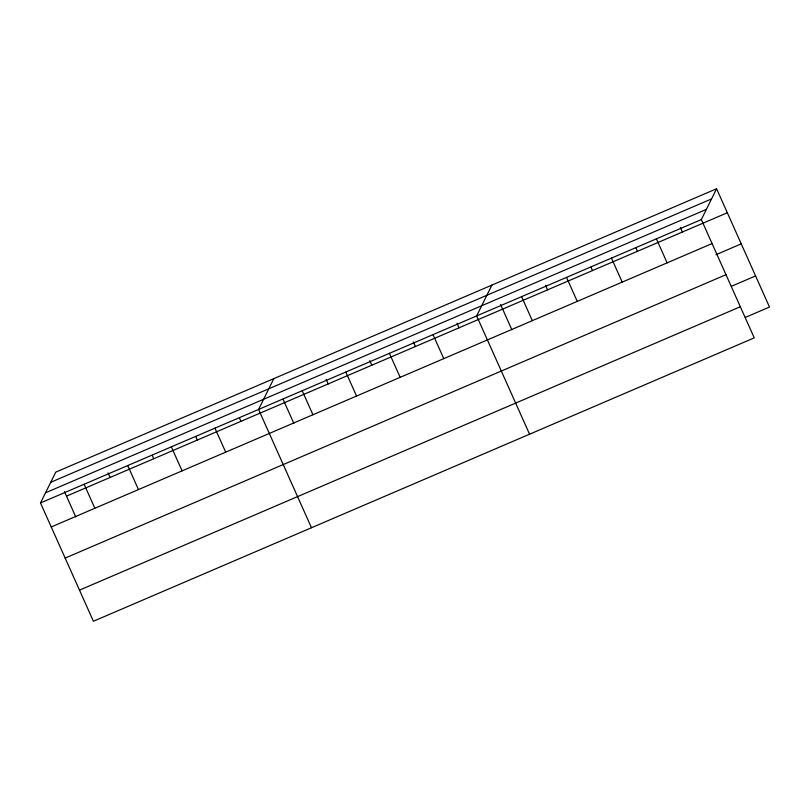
<?xml version="1.0" encoding="UTF-8"?>
<svg xmlns="http://www.w3.org/2000/svg" width="810" height="810" viewBox="0 0 810 810"><rect width="100%" height="100%" fill="white"/><g stroke="black" fill="none" stroke-linecap="round" stroke-linejoin="round"><path stroke-width="1.21" d="M716.587 188.75L701.338 219.571L754.252 337.861L93.413 621.25L40.5 502.959L55.748 472.139L716.587 188.75L769.5 307.041L745.301 317.419M273.831 378.624L258.572 409.445L311.485 527.735M491.903 285.1L476.655 315.92L529.568 434.211M50.716 482.315L711.555 198.916M45.532 492.794L706.371 209.395M40.5 502.959L701.338 219.571M66.491 496.155L727.329 212.757M51.243 526.976L712.071 243.577M715.898 254.745L741.241 243.871M65.154 558.08L725.993 274.691M731.389 286.305L755.578 275.926M79.501 590.136L740.33 306.747M680.339 227.458L682.395 232.035M656.394 238.839L667.136 262.855M635.921 247.87L637.45 251.302M611.459 258.106L622.202 282.123M590.986 267.138L592.515 270.57M566.524 277.384L577.267 301.391M545.535 285.272L547.58 289.848M521.589 296.652L532.332 320.659M500.6 304.54L511.92 329.852M456.982 323.241L459.027 327.817M433.036 334.621L443.779 358.638M413.363 341.952L415.408 346.518M389.418 353.332L400.16 377.339M369.755 360.652L371.8 365.229M345.809 372.033L356.542 396.05M326.136 379.353L328.182 383.93M302.191 390.734L312.933 414.75M283.034 399.198L293.848 423.377M239.416 417.909L240.955 421.342M214.964 428.146L225.696 452.152M195.807 436.61L197.336 440.043M171.345 446.847L182.088 470.863M152.189 455.311L153.718 458.743M127.727 465.548L138.469 489.564M108.064 472.878L110.109 477.444M84.118 484.258L94.851 508.265M64.446 491.579L75.765 516.891"/></g></svg>
